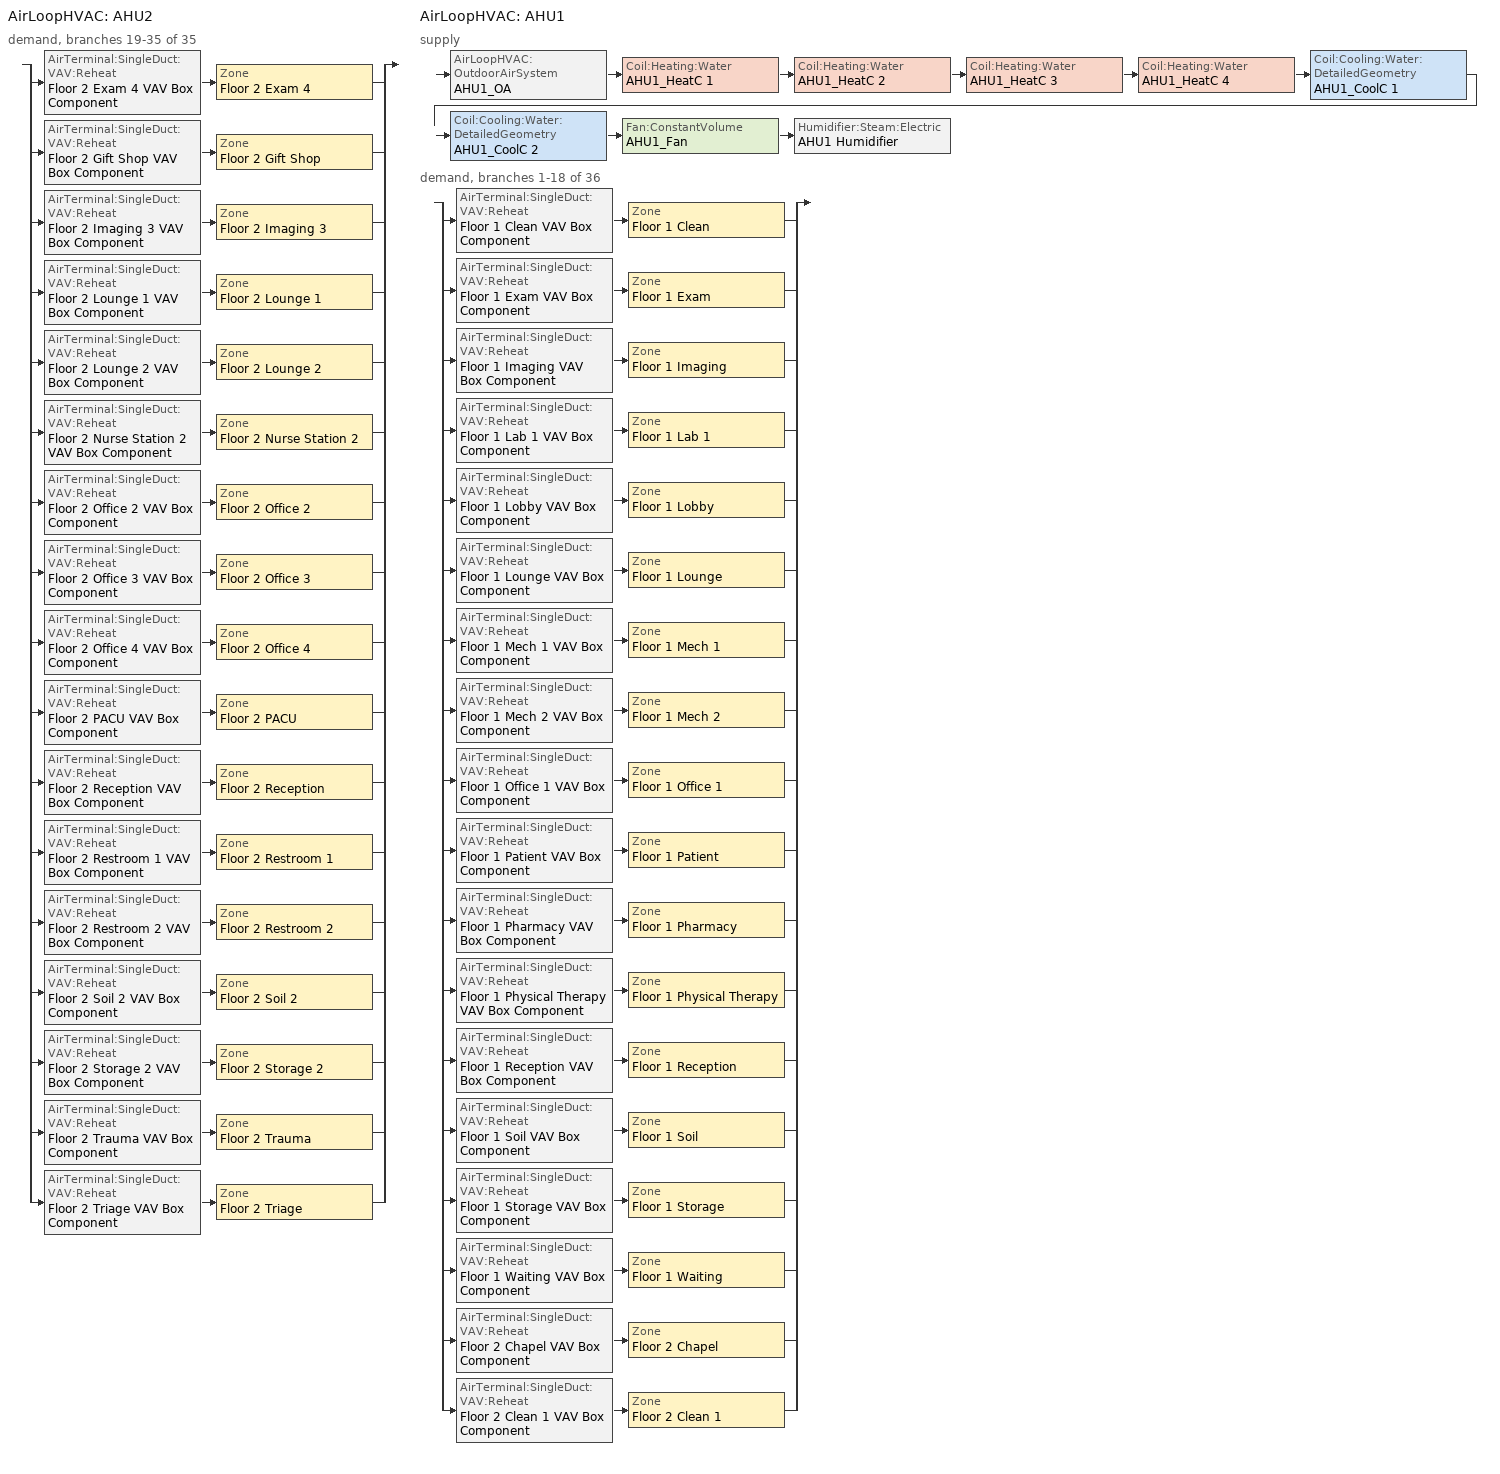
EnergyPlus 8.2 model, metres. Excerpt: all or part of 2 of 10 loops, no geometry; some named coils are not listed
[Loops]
AirLoopHVAC 'AHU2'
 demand, branches 19-35 of 35: split
  | AirTerminal:SingleDuct:VAV:Reheat 'Floor 2 Exam 4 VAV Box Component' > Zone 'Floor 2 Exam 4'
  | AirTerminal:SingleDuct:VAV:Reheat 'Floor 2 Gift Shop VAV Box Component' > Zone 'Floor 2 Gift Shop'
  | AirTerminal:SingleDuct:VAV:Reheat 'Floor 2 Imaging 3 VAV Box Component' > Zone 'Floor 2 Imaging 3'
  | AirTerminal:SingleDuct:VAV:Reheat 'Floor 2 Lounge 1 VAV Box Component' > Zone 'Floor 2 Lounge 1'
  | AirTerminal:SingleDuct:VAV:Reheat 'Floor 2 Lounge 2 VAV Box Component' > Zone 'Floor 2 Lounge 2'
  | AirTerminal:SingleDuct:VAV:Reheat 'Floor 2 Nurse Station 2 VAV Box Component' > Zone 'Floor 2 Nurse Station 2'
  | AirTerminal:SingleDuct:VAV:Reheat 'Floor 2 Office 2 VAV Box Component' > Zone 'Floor 2 Office 2'
  | AirTerminal:SingleDuct:VAV:Reheat 'Floor 2 Office 3 VAV Box Component' > Zone 'Floor 2 Office 3'
  | AirTerminal:SingleDuct:VAV:Reheat 'Floor 2 Office 4 VAV Box Component' > Zone 'Floor 2 Office 4'
  | AirTerminal:SingleDuct:VAV:Reheat 'Floor 2 PACU VAV Box Component' > Zone 'Floor 2 PACU'
  | AirTerminal:SingleDuct:VAV:Reheat 'Floor 2 Reception VAV Box Component' > Zone 'Floor 2 Reception'
  | AirTerminal:SingleDuct:VAV:Reheat 'Floor 2 Restroom 1 VAV Box Component' > Zone 'Floor 2 Restroom 1'
  | AirTerminal:SingleDuct:VAV:Reheat 'Floor 2 Restroom 2 VAV Box Component' > Zone 'Floor 2 Restroom 2'
  | AirTerminal:SingleDuct:VAV:Reheat 'Floor 2 Soil 2 VAV Box Component' > Zone 'Floor 2 Soil 2'
  | AirTerminal:SingleDuct:VAV:Reheat 'Floor 2 Storage 2 VAV Box Component' > Zone 'Floor 2 Storage 2'
  | AirTerminal:SingleDuct:VAV:Reheat 'Floor 2 Trauma VAV Box Component' > Zone 'Floor 2 Trauma'
  | AirTerminal:SingleDuct:VAV:Reheat 'Floor 2 Triage VAV Box Component' > Zone 'Floor 2 Triage'
AirLoopHVAC 'AHU1'
 supply: AirLoopHVAC:OutdoorAirSystem 'AHU1_OA' > Coil:Heating:Water 'AHU1_HeatC 1' > Coil:Heating:Water 'AHU1_HeatC 2' > Coil:Heating:Water 'AHU1_HeatC 3' > Coil:Heating:Water 'AHU1_HeatC 4' > Coil:Cooling:Water:DetailedGeometry 'AHU1_CoolC 1' > Coil:Cooling:Water:DetailedGeometry 'AHU1_CoolC 2' > Fan:ConstantVolume 'AHU1_Fan' > Humidifier:Steam:Electric 'AHU1 Humidifier'
 demand, branches 1-18 of 36: split
  | AirTerminal:SingleDuct:VAV:Reheat 'Floor 1 Clean VAV Box Component' > Zone 'Floor 1 Clean'
  | AirTerminal:SingleDuct:VAV:Reheat 'Floor 1 Exam VAV Box Component' > Zone 'Floor 1 Exam'
  | AirTerminal:SingleDuct:VAV:Reheat 'Floor 1 Imaging VAV Box Component' > Zone 'Floor 1 Imaging'
  | AirTerminal:SingleDuct:VAV:Reheat 'Floor 1 Lab 1 VAV Box Component' > Zone 'Floor 1 Lab 1'
  | AirTerminal:SingleDuct:VAV:Reheat 'Floor 1 Lobby VAV Box Component' > Zone 'Floor 1 Lobby'
  | AirTerminal:SingleDuct:VAV:Reheat 'Floor 1 Lounge VAV Box Component' > Zone 'Floor 1 Lounge'
  | AirTerminal:SingleDuct:VAV:Reheat 'Floor 1 Mech 1 VAV Box Component' > Zone 'Floor 1 Mech 1'
  | AirTerminal:SingleDuct:VAV:Reheat 'Floor 1 Mech 2 VAV Box Component' > Zone 'Floor 1 Mech 2'
  | AirTerminal:SingleDuct:VAV:Reheat 'Floor 1 Office 1 VAV Box Component' > Zone 'Floor 1 Office 1'
  | AirTerminal:SingleDuct:VAV:Reheat 'Floor 1 Patient VAV Box Component' > Zone 'Floor 1 Patient'
  | AirTerminal:SingleDuct:VAV:Reheat 'Floor 1 Pharmacy VAV Box Component' > Zone 'Floor 1 Pharmacy'
  | AirTerminal:SingleDuct:VAV:Reheat 'Floor 1 Physical Therapy VAV Box Component' > Zone 'Floor 1 Physical Therapy'
  | AirTerminal:SingleDuct:VAV:Reheat 'Floor 1 Reception VAV Box Component' > Zone 'Floor 1 Reception'
  | AirTerminal:SingleDuct:VAV:Reheat 'Floor 1 Soil VAV Box Component' > Zone 'Floor 1 Soil'
  | AirTerminal:SingleDuct:VAV:Reheat 'Floor 1 Storage VAV Box Component' > Zone 'Floor 1 Storage'
  | AirTerminal:SingleDuct:VAV:Reheat 'Floor 1 Waiting VAV Box Component' > Zone 'Floor 1 Waiting'
  | AirTerminal:SingleDuct:VAV:Reheat 'Floor 2 Chapel VAV Box Component' > Zone 'Floor 2 Chapel'
  | AirTerminal:SingleDuct:VAV:Reheat 'Floor 2 Clean 1 VAV Box Component' > Zone 'Floor 2 Clean 1'
[ComponentCost:LineItem]
Name | Line Item Type | Item | Cost per Each {$} | Quantity | Cost per Unit of Output Capacity {$/kW}
People:Floor 1 Clean | General | Floor 1 Clean | 1 | 2.3991
LIGHTING EQUIP:Floor 1 Clean | Lights | Floor 1 Clean |  |  | 1
ElectricEquipment:Floor 1 Clean:ElecPlug | General | Floor 1 Clean | 1 | 0.9601
Infiltration:Floor 1 Exam | General | Floor 1 Exam | 1 | 0
People:Floor 1 Exam | General | Floor 1 Exam | 1 | 13.1952
LIGHTING EQUIP:Floor 1 Exam | Lights | Floor 1 Exam |  |  | 1
ElectricEquipment:Floor 1 Exam:ElecPlug | General | Floor 1 Exam | 1 | 2.639
People:Floor 1 Imaging | General | Floor 1 Imaging | 1 | 7.5972
LIGHTING EQUIP:Floor 1 Imaging | Lights | Floor 1 Imaging |  |  | 1
ElectricEquipment:Floor 1 Imaging:ElecPlug | General | Floor 1 Imaging | 1 | 1.5194
ElectricEquipment:Floor 1 Imaging:ElecProcess | General | Floor 1 Imaging | 1 | 12.1598
People:Floor 1 Lab 1 | General | Floor 1 Lab 1 | 1 | 9.9964
LIGHTING EQUIP:Floor 1 Lab 1 | Lights | Floor 1 Lab 1 |  |  | 1
ElectricEquipment:Floor 1 Lab 1:ElecPlug | General | Floor 1 Lab 1 | 1 | 1.9993
ElectricEquipment:Floor 1 Lab 1:ElecProcess | General | Floor 1 Lab 1 | 1 | 5.9997
Infiltration:Floor 1 Lobby | General | Floor 1 Lobby | 1 | 0
People:Floor 1 Lobby | General | Floor 1 Lobby | 1 | 112.494
LIGHTING EQUIP:Floor 1 Lobby | Lights | Floor 1 Lobby |  |  | 1
ElectricEquipment:Floor 1 Lobby:ElecPlug | General | Floor 1 Lobby | 1 | 0.3763
People:Floor 1 Lounge | General | Floor 1 Lounge | 1 | 6.3977
LIGHTING EQUIP:Floor 1 Lounge | Lights | Floor 1 Lounge |  |  | 1
ElectricEquipment:Floor 1 Lounge:ElecPlug | General | Floor 1 Lounge | 1 | 0.1284
Infiltration:Floor 1 Mech 1 | General | Floor 1 Mech 1 | 1 | 0
LIGHTING EQUIP:Floor 1 Mech 1 | Lights | Floor 1 Mech 1 |  |  | 1
ElectricEquipment:Floor 1 Mech 1:ElecPlug | General | Floor 1 Mech 1 | 1 | 0.8127
Infiltration:Floor 1 Mech 2 | General | Floor 1 Mech 2 | 1 | 0
LIGHTING EQUIP:Floor 1 Mech 2 | Lights | Floor 1 Mech 2 |  |  | 1
ElectricEquipment:Floor 1 Mech 2:ElecPlug | General | Floor 1 Mech 2 | 1 | 1.0836
Infiltration:Floor 1 Office 1 | General | Floor 1 Office 1 | 1 | 0
People:Floor 1 Office 1 | General | Floor 1 Office 1 | 1 | 36.8866
LIGHTING EQUIP:Floor 1 Office 1 | Lights | Floor 1 Office 1 |  |  | 1
ElectricEquipment:Floor 1 Office 1:ElecPlug | General | Floor 1 Office 1 | 1 | 3.6887
Infiltration:Floor 1 Patient | General | Floor 1 Patient | 1 | 0
People:Floor 1 Patient | General | Floor 1 Patient | 1 | 8.9967
LIGHTING EQUIP:Floor 1 Patient | Lights | Floor 1 Patient |  |  | 1
ElectricEquipment:Floor 1 Patient:ElecPlug | General | Floor 1 Patient | 1 | 1.7993
People:Floor 1 Pharmacy | General | Floor 1 Pharmacy | 1 | 59.9782
LIGHTING EQUIP:Floor 1 Pharmacy | Lights | Floor 1 Pharmacy |  |  | 1
ElectricEquipment:Floor 1 Pharmacy:ElecPlug | General | Floor 1 Pharmacy | 1 | 5.9978
People:Floor 1 Physical Therapy | General | Floor 1 Physical Therapy | 1 | 49.1821
LIGHTING EQUIP:Floor 1 Physical Therapy | Lights | Floor 1 Physical Therapy |  |  | 1
ElectricEquipment:Floor 1 Physical Therapy:ElecPlug | General | Floor 1 Physical Therapy | 1 | 4.9182
Infiltration:Floor 1 Reception | General | Floor 1 Reception | 1 | 0
People:Floor 1 Reception | General | Floor 1 Reception | 1 | 16.7991
LIGHTING EQUIP:Floor 1 Reception | Lights | Floor 1 Reception |  |  | 1
ElectricEquipment:Floor 1 Reception:ElecPlug | General | Floor 1 Reception | 1 | 0.0562
People:Floor 1 Soil | General | Floor 1 Soil | 1 | 2.3991
LIGHTING EQUIP:Floor 1 Soil | Lights | Floor 1 Soil |  |  | 1
LIGHTING EQUIP:Floor 1 Storage | Lights | Floor 1 Storage |  |  | 1
ElectricEquipment:Floor 1 Storage:ElecPlug | General | Floor 1 Storage | 1 | 5.398
People:Floor 1 Waiting | General | Floor 1 Waiting | 1 | 45.5976
LIGHTING EQUIP:Floor 1 Waiting | Lights | Floor 1 Waiting |  |  | 1
ElectricEquipment:Floor 1 Waiting:ElecPlug | General | Floor 1 Waiting | 1 | 0.1525
Infiltration:Floor 2 Chapel | General | Floor 2 Chapel | 1 | 0
People:Floor 2 Chapel | General | Floor 2 Chapel | 1 | 10.1963
LIGHTING EQUIP:Floor 2 Chapel | Lights | Floor 2 Chapel |  |  | 1
ElectricEquipment:Floor 2 Chapel:ElecPlug | General | Floor 2 Chapel | 1 | 1.0196
People:Floor 2 Clean 1 | General | Floor 2 Clean 1 | 1 | 2.4141
LIGHTING EQUIP:Floor 2 Clean 1 | Lights | Floor 2 Clean 1 |  |  | 1
ElectricEquipment:Floor 2 Clean 1:ElecPlug | General | Floor 2 Clean 1 | 1 | 0.9661
People:Floor 2 Exam 4 | General | Floor 2 Exam 4 | 1 | 19.9927
LIGHTING EQUIP:Floor 2 Exam 4 | Lights | Floor 2 Exam 4 |  |  | 1
ElectricEquipment:Floor 2 Exam 4:ElecPlug | General | Floor 2 Exam 4 | 1 | 3.9985
Infiltration:Floor 2 Gift Shop | General | Floor 2 Gift Shop | 1 | 0
People:Floor 2 Gift Shop | General | Floor 2 Gift Shop | 1 | 8.9967
LIGHTING EQUIP:Floor 2 Gift Shop | Lights | Floor 2 Gift Shop |  |  | 1
ElectricEquipment:Floor 2 Gift Shop:ElecPlug | General | Floor 2 Gift Shop | 1 | 0.8997
Infiltration:Floor 2 Imaging 3 | General | Floor 2 Imaging 3 | 1 | 0
People:Floor 2 Imaging 3 | General | Floor 2 Imaging 3 | 1 | 19.9927
LIGHTING EQUIP:Floor 2 Imaging 3 | Lights | Floor 2 Imaging 3 |  |  | 1
ElectricEquipment:Floor 2 Imaging 3:ElecPlug | General | Floor 2 Imaging 3 | 1 | 3.9985
ElectricEquipment:Floor 2 Imaging 3:ElecProcess | General | Floor 2 Imaging 3 | 1 | 31.9995
People:Floor 2 Lounge 1 | General | Floor 2 Lounge 1 | 1 | 5.9978
LIGHTING EQUIP:Floor 2 Lounge 1 | Lights | Floor 2 Lounge 1 |  |  | 1
ElectricEquipment:Floor 2 Lounge 1:ElecPlug | General | Floor 2 Lounge 1 | 1 | 0.1204
Infiltration:Floor 2 Lounge 2 | General | Floor 2 Lounge 2 | 1 | 0
People:Floor 2 Lounge 2 | General | Floor 2 Lounge 2 | 1 | 4.3734
LIGHTING EQUIP:Floor 2 Lounge 2 | Lights | Floor 2 Lounge 2 |  |  | 1
ElectricEquipment:Floor 2 Lounge 2:ElecPlug | General | Floor 2 Lounge 2 | 1 | 0.0878
Infiltration:Floor 2 Nurse Station 2 | General | Floor 2 Nurse Station 2 | 1 | 0
People:Floor 2 Nurse Station 2 | General | Floor 2 Nurse Station 2 | 1 | 19.9927
LIGHTING EQUIP:Floor 2 Nurse Station 2 | Lights | Floor 2 Nurse Station 2 |  |  | 1
ElectricEquipment:Floor 2 Nurse Station 2:ElecPlug | General | Floor 2 Nurse Station 2 | 1 | 0.9996
ElectricEquipment:Floor 2 Nurse Station 2:ElecProcess | General | Floor 2 Nurse Station 2 | 1 | 1.9993
Infiltration:Floor 2 Office 2 | General | Floor 2 Office 2 | 1 | 0
People:Floor 2 Office 2 | General | Floor 2 Office 2 | 1 | 9.5965
LIGHTING EQUIP:Floor 2 Office 2 | Lights | Floor 2 Office 2 |  |  | 1
ElectricEquipment:Floor 2 Office 2:ElecPlug | General | Floor 2 Office 2 | 1 | 0.9597
People:Floor 2 Office 3 | General | Floor 2 Office 3 | 1 | 14.9946
LIGHTING EQUIP:Floor 2 Office 3 | Lights | Floor 2 Office 3 |  |  | 1
ElectricEquipment:Floor 2 Office 3:ElecPlug | General | Floor 2 Office 3 | 1 | 1.4995
Infiltration:Floor 2 Office 4 | General | Floor 2 Office 4 | 1 | 0
People:Floor 2 Office 4 | General | Floor 2 Office 4 | 1 | 17.4936
LIGHTING EQUIP:Floor 2 Office 4 | Lights | Floor 2 Office 4 |  |  | 1
ElectricEquipment:Floor 2 Office 4:ElecPlug | General | Floor 2 Office 4 | 1 | 1.7494
Infiltration:Floor 2 PACU | General | Floor 2 PACU | 1 | 0
People:Floor 2 PACU | General | Floor 2 PACU | 1 | 20.2426
LIGHTING EQUIP:Floor 2 PACU | Lights | Floor 2 PACU |  |  | 1
ElectricEquipment:Floor 2 PACU:ElecPlug; ElectricEquipment:Floor 2 PACU:ElecProcess | General | Floor 2 PACU | 1 | 4.0485
Infiltration:Floor 2 Reception | General | Floor 2 Reception | 1 | 0
People:Floor 2 Reception | General | Floor 2 Reception | 1 | 52.4972
LIGHTING EQUIP:Floor 2 Reception | Lights | Floor 2 Reception |  |  | 1
ElectricEquipment:Floor 2 Reception:ElecPlug | General | Floor 2 Reception | 1 | 0.1756
Infiltration:Floor 2 Restroom 1 | General | Floor 2 Restroom 1 | 1 | 0
People:Floor 2 Restroom 1 | General | Floor 2 Restroom 1 | 1 | 3.1988
LIGHTING EQUIP:Floor 2 Restroom 1 | Lights | Floor 2 Restroom 1 |  |  | 1
ElectricEquipment:Floor 2 Restroom 1:ElecPlug | General | Floor 2 Restroom 1 | 1 | 0.0642
Infiltration:Floor 2 Restroom 2 | General | Floor 2 Restroom 2 | 1 | 0
People:Floor 2 Restroom 2 | General | Floor 2 Restroom 2 | 1 | 4.4984
LIGHTING EQUIP:Floor 2 Restroom 2 | Lights | Floor 2 Restroom 2 |  |  | 1
ElectricEquipment:Floor 2 Restroom 2:ElecPlug | General | Floor 2 Restroom 2 | 1 | 0.0903
People:Floor 2 Soil 2 | General | Floor 2 Soil 2 | 1 | 1.5994
LIGHTING EQUIP:Floor 2 Soil 2 | Lights | Floor 2 Soil 2 |  |  | 1
LIGHTING EQUIP:Floor 2 Storage 2 | Lights | Floor 2 Storage 2 |  |  | 1
ElectricEquipment:Floor 2 Storage 2:ElecPlug | General | Floor 2 Storage 2 | 1 | 0.6398
People:Floor 2 Trauma | General | Floor 2 Trauma | 1 | 22.3919
LIGHTING EQUIP:Floor 2 Trauma | Lights | Floor 2 Trauma |  |  | 1
ElectricEquipment:Floor 2 Trauma:ElecPlug | General | Floor 2 Trauma | 1 | 4.4784
ElectricEquipment:Floor 2 Trauma:ElecProcess | General | Floor 2 Trauma | 1 | 13.4393
Infiltration:Floor 2 Triage | General | Floor 2 Triage | 1 | 0
People:Floor 2 Triage | General | Floor 2 Triage | 1 | 4.3734
LIGHTING EQUIP:Floor 2 Triage | Lights | Floor 2 Triage |  |  | 1
ElectricEquipment:Floor 2 Triage:ElecPlug | General | Floor 2 Triage | 1 | 0.8747
[Sizing:Zone] Zone Cooling Design Supply Air Temperature Input Method=SupplyAirTemperature; Zone Cooling Design Supply Air Temperature {C}=14; Zone Heating Design Supply Air Temperature Input Method=SupplyAirTemperature; Zone Heating Design Supply Air Temperature {C}=40; Zone Cooling Design Supply Air Humidity Ratio {kgWater/kgDryAir}=0.0085; Zone Heating Design Supply Air Humidity Ratio {kgWater/kgDryAir}=0.008; Cooling Design Air Flow Method=DesignDayWithLimit; Cooling Minimum Air Flow Fraction=0; Heating Design Air Flow Method=DesignDay; Heating Design Air Flow Rate {m3/s}=0
Name | Design Specification Outdoor Air Object | Cooling Minimum Air Flow {m3/s}
Floor 1 Clean | SZ DSOA Floor 1 Clean | 0.151023
Floor 1 Exam | SZ DSOA Floor 1 Exam | 1.24594
Floor 1 Imaging | SZ DSOA Floor 1 Imaging | 0.71736
Floor 1 Lab 1 | SZ DSOA Floor 1 Lab 1 | 0.943895
Floor 1 Lobby | SZ DSOA Floor 1 Lobby | 1.12624
Floor 1 Lounge | SZ DSOA Floor 1 Lounge | 0.1556
Floor 1 Mech 1 | SZ DSOA Floor 1 Mech 1 | 1.3901
Floor 1 Mech 2 | SZ DSOA Floor 1 Mech 2 | 1.85347
Floor 1 Office 1 | SZ DSOA Floor 1 Office 1 | 0.897129
Floor 1 Patient | SZ DSOA Floor 1 Patient | 0.858086
Floor 1 Pharmacy | SZ DSOA Floor 1 Pharmacy | 1.9736
Floor 1 Physical Therapy | SZ DSOA Floor 1 Physical Therapy | 2.32198
Floor 1 Reception | SZ DSOA Floor 1 Reception | 0.168185
Floor 1 Soil | SZ DSOA Floor 1 Soil | 0.377558
Floor 1 Storage | SZ DSOA Floor 1 Storage | 0.926733
Floor 1 Waiting | SZ DSOA Floor 1 Waiting | 0.456502
Floor 2 Chapel | SZ DSOA Floor 2 Chapel | 0.247987
Floor 2 Clean 1 | SZ DSOA Floor 2 Clean 1 | 0.151967
Floor 2 Exam 4 | SZ DSOA Floor 2 Exam 4 | 1.88779
Floor 2 Gift Shop | SZ DSOA Floor 2 Gift Shop | 0.218812
Floor 2 Imaging 3 | SZ DSOA Floor 2 Imaging 3 | 1.88779
Floor 2 Lounge 1 | SZ DSOA Floor 2 Lounge 1 | 0.145875
Floor 2 Lounge 2 | SZ DSOA Floor 2 Lounge 2 | 0.106367
Floor 2 Nurse Station 2 | SZ DSOA Floor 2 Nurse Station 2 | 0.486249
Floor 2 Office 2 | SZ DSOA Floor 2 Office 2 | 0.233399
Floor 2 Office 3 | SZ DSOA Floor 2 Office 3 | 0.364687
Floor 2 Office 4 | SZ DSOA Floor 2 Office 4 | 0.425468
Floor 2 PACU | SZ DSOA Floor 2 PACU | 1.93069
Floor 2 Reception | SZ DSOA Floor 2 Reception | 0.525578
Floor 2 Restroom 1 | SZ DSOA Floor 2 Restroom 1 | 0.503411
Floor 2 Restroom 2 | SZ DSOA Floor 2 Restroom 2 | 0.707921
Floor 2 Soil 2 | SZ DSOA Floor 2 Soil 2 | 0.251705
Floor 2 Storage 2 | SZ DSOA Floor 2 Storage 2 | 0.109835
Floor 2 Trauma | SZ DSOA Floor 2 Trauma | 5.28581
Floor 2 Triage | SZ DSOA Floor 2 Triage | 0.825908
[DesignSpecification:OutdoorAir] Outdoor Air Method=Flow/Zone; Outdoor Air Flow per Person {m3/s-person}=0; Outdoor Air Flow per Zone Floor Area {m3/s-m2}=0
Name | Outdoor Air Flow per Zone {m3/s} | Outdoor Air Flow Air Changes per Hour {1/hr}
SZ DSOA Floor 1 Clean | 0.0192629
Floor 1 Clean VAV Box OA Design Spec | 0.0193 | 0
SZ DSOA Floor 1 Exam | 0.105946
Floor 1 Exam VAV Box OA Design Spec | 0.1059 | 0
SZ DSOA Floor 1 Imaging | 0.0609993
Floor 1 Imaging VAV Box OA Design Spec | 0.061 | 0
SZ DSOA Floor 1 Lab 1 | 0.0802623
Floor 1 Lab 1 VAV Box OA Design Spec | 0.0803 | 0
SZ DSOA Floor 1 Lobby | 0.371744
Floor 1 Lobby VAV Box OA Design Spec | 0.3717 | 0
SZ DSOA Floor 1 Lounge | 0.0513679
Floor 1 Lounge VAV Box OA Design Spec | 0.0514 | 0
SZ DSOA Floor 1 Mech 1 | 0.459034
Floor 1 Mech 1 VAV Box OA Design Spec | 0.459 | 0
SZ DSOA Floor 1 Mech 2 | 0.612045
Floor 1 Mech 2 VAV Box OA Design Spec | 0.612 | 0
SZ DSOA Floor 1 Office 1 | 0.296168
Floor 1 Office 1 VAV Box OA Design Spec | 0.2962 | 0
SZ DSOA Floor 1 Patient | 0.283168
Floor 1 Patient VAV Box OA Design Spec | 0.2832 | 0
SZ DSOA Floor 1 Pharmacy | 0.651029
Floor 1 Pharmacy VAV Box OA Design Spec | 0.651 | 0
SZ DSOA Floor 1 Physical Therapy | 0.60364
Floor 1 Physical Therapy VAV Box OA Design Spec | 0.6036 | 0
SZ DSOA Floor 1 Reception | 0.0555137
Floor 1 Reception VAV Box OA Design Spec | 0.0555 | 0
SZ DSOA Floor 1 Soil | 0.377558
Floor 1 Soil VAV Box OA Design Spec | 0.3776 | 0
SZ DSOA Floor 1 Storage | 0.306023
Floor 1 Storage VAV Box OA Design Spec | 0.306 | 0
SZ DSOA Floor 1 Waiting | 0.15068
Floor 1 Waiting VAV Box OA Design Spec | 0.1507 | 0
SZ DSOA Floor 2 Chapel | 0.0818675
Floor 2 Chapel VAV Box OA Design Spec | 0.0819 | 0
SZ DSOA Floor 2 Clean 1 | 0.0193833
Floor 2 Clean 1 VAV Box OA Design Spec | 0.0194 | 0
SZ DSOA Floor 2 Exam 4; SZ DSOA Floor 2 Imaging 3; SZ DSOA Floor 2 Nurse Station 2 | 0.160525
Floor 2 Exam 4 VAV Box OA Design Spec; Floor 2 Imaging 3 VAV Box OA Design Spec; Floor 2 Nurse Station 2 VAV Box OA Design Spec | 0.1605 | 0
SZ DSOA Floor 2 Gift Shop | 0.0722361
Floor 2 Gift Shop VAV Box OA Design Spec | 0.0722 | 0
SZ DSOA Floor 2 Lounge 1 | 0.0481574
Floor 2 Lounge 1 VAV Box OA Design Spec | 0.0482 | 0
SZ DSOA Floor 2 Lounge 2 | 0.0351147
Floor 2 Lounge 2 VAV Box OA Design Spec | 0.0351 | 0
SZ DSOA Floor 2 Office 2 | 0.0770518
Floor 2 Office 2 VAV Box OA Design Spec | 0.0771 | 0
SZ DSOA Floor 2 Office 3 | 0.120393
Floor 2 Office 3 VAV Box OA Design Spec | 0.1204 | 0
SZ DSOA Floor 2 Office 4 | 0.140459
Floor 2 Office 4 VAV Box OA Design Spec | 0.1405 | 0
SZ DSOA Floor 2 PACU | 0.637129
Floor 2 PACU VAV Box OA Design Spec | 0.6371 | 0
SZ DSOA Floor 2 Reception | 0.17348
Floor 2 Reception VAV Box OA Design Spec | 0.1735 | 0
SZ DSOA Floor 2 Restroom 1 | 0.503411
Floor 2 Restroom 1 VAV Box OA Design Spec | 0.5034 | 0
SZ DSOA Floor 2 Restroom 2 | 0.707921
Floor 2 Restroom 2 VAV Box OA Design Spec | 0.7079 | 0
SZ DSOA Floor 2 Soil 2 | 0.251705
Floor 2 Soil 2 VAV Box OA Design Spec | 0.2517 | 0
SZ DSOA Floor 2 Storage 2 | 0.0362693
Floor 2 Storage 2 VAV Box OA Design Spec | 0.0363 | 0
SZ DSOA Floor 2 Trauma | 1.05716
Floor 2 Trauma VAV Box OA Design Spec | 1.0572 | 0
SZ DSOA Floor 2 Triage | 0.825908
Floor 2 Triage VAV Box OA Design Spec | 0.8259 | 0
[ZoneControl:Thermostat] Control Type Schedule=Dual Zone Control Type Sched
Name | Zone or ZoneList | Control 1
Floor 1 Clean Thermostat | Floor 1 Clean | Floor 1 Clean DualSPSched
Floor 1 Exam Thermostat | Floor 1 Exam | Floor 1 Exam DualSPSched
Floor 1 Imaging Thermostat | Floor 1 Imaging | Floor 1 Imaging DualSPSched
Floor 1 Lab 1 Thermostat | Floor 1 Lab 1 | Floor 1 Lab 1 DualSPSched
Floor 1 Lobby Thermostat | Floor 1 Lobby | Floor 1 Lobby DualSPSched
Floor 1 Lounge Thermostat | Floor 1 Lounge | Floor 1 Lounge DualSPSched
Floor 1 Mech 1 Thermostat | Floor 1 Mech 1 | Floor 1 Mech 1 DualSPSched
Floor 1 Mech 2 Thermostat | Floor 1 Mech 2 | Floor 1 Mech 2 DualSPSched
Floor 1 Office 1 Thermostat | Floor 1 Office 1 | Floor 1 Office 1 DualSPSched
Floor 1 Patient Thermostat | Floor 1 Patient | Floor 1 Patient DualSPSched
Floor 1 Pharmacy Thermostat | Floor 1 Pharmacy | Floor 1 Pharmacy DualSPSched
Floor 1 Physical Therapy Thermostat | Floor 1 Physical Therapy | Floor 1 Physical Therapy DualSPSched
Floor 1 Reception Thermostat | Floor 1 Reception | Floor 1 Reception DualSPSched
Floor 1 Soil Thermostat | Floor 1 Soil | Floor 1 Soil DualSPSched
Floor 1 Storage Thermostat | Floor 1 Storage | Floor 1 Storage DualSPSched
Floor 1 Waiting Thermostat | Floor 1 Waiting | Floor 1 Waiting DualSPSched
Floor 2 Chapel Thermostat | Floor 2 Chapel | Floor 2 Chapel DualSPSched
Floor 2 Clean 1 Thermostat | Floor 2 Clean 1 | Floor 2 Clean 1 DualSPSched
Floor 2 Exam 4 Thermostat | Floor 2 Exam 4 | Floor 2 Exam 4 DualSPSched
Floor 2 Gift Shop Thermostat | Floor 2 Gift Shop | Floor 2 Gift Shop DualSPSched
Floor 2 Imaging 3 Thermostat | Floor 2 Imaging 3 | Floor 2 Imaging 3 DualSPSched
Floor 2 Lounge 1 Thermostat | Floor 2 Lounge 1 | Floor 2 Lounge 1 DualSPSched
Floor 2 Lounge 2 Thermostat | Floor 2 Lounge 2 | Floor 2 Lounge 2 DualSPSched
Floor 2 Nurse Station 2 Thermostat | Floor 2 Nurse Station 2 | Floor 2 Nurse Station 2 DualSPSched
Floor 2 Office 2 Thermostat | Floor 2 Office 2 | Floor 2 Office 2 DualSPSched
Floor 2 Office 3 Thermostat | Floor 2 Office 3 | Floor 2 Office 3 DualSPSched
Floor 2 Office 4 Thermostat | Floor 2 Office 4 | Floor 2 Office 4 DualSPSched
Floor 2 PACU Thermostat | Floor 2 PACU | Floor 2 PACU DualSPSched
Floor 2 Reception Thermostat | Floor 2 Reception | Floor 2 Reception DualSPSched
Floor 2 Restroom 1 Thermostat | Floor 2 Restroom 1 | Floor 2 Restroom 1 DualSPSched
Floor 2 Restroom 2 Thermostat | Floor 2 Restroom 2 | Floor 2 Restroom 2 DualSPSched
Floor 2 Soil 2 Thermostat | Floor 2 Soil 2 | Floor 2 Soil 2 DualSPSched
Floor 2 Storage 2 Thermostat | Floor 2 Storage 2 | Floor 2 Storage 2 DualSPSched
Floor 2 Trauma Thermostat | Floor 2 Trauma | Floor 2 Trauma DualSPSched
Floor 2 Triage Thermostat | Floor 2 Triage | Floor 2 Triage DualSPSched
[ThermostatSetpoint:DualSetpoint]
Name | Heating Setpoint Temperature Schedule | Cooling Setpoint Temperature Schedule
Floor 1 Clean DualSPSched; Floor 1 Imaging DualSPSched; Floor 1 Lab 1 DualSPSched; Floor 1 Lobby DualSPSched; Floor 1 Lounge DualSPSched; Floor 1 Patient DualSPSched; Floor 1 Pharmacy DualSPSched; Floor 1 Reception DualSPSched; Floor 1 Soil DualSPSched; Floor 1 Waiting DualSPSched; Floor 2 Clean 1 DualSPSched; Floor 2 Imaging 3 DualSPSched; Floor 2 Lounge 1 DualSPSched; Floor 2 Lounge 2 DualSPSched; Floor 2 Nurse Station 2 DualSPSched; Floor 2 PACU DualSPSched; Floor 2 Reception DualSPSched; Floor 2 Restroom 1 DualSPSched; Floor 2 Restroom 2 DualSPSched; Floor 2 Soil 2 DualSPSched; Floor 2 Trauma DualSPSched; Floor 2 Triage DualSPSched | HEATING_TSTAT_24_7 | COOLING_TSTAT_24_7
Floor 1 Exam DualSPSched; Floor 1 Mech 1 DualSPSched; Floor 1 Mech 2 DualSPSched; Floor 1 Office 1 DualSPSched; Floor 1 Physical Therapy DualSPSched; Floor 1 Storage DualSPSched; Floor 2 Chapel DualSPSched; Floor 2 Exam 4 DualSPSched; Floor 2 Gift Shop DualSPSched; Floor 2 Office 2 DualSPSched; Floor 2 Office 3 DualSPSched; Floor 2 Office 4 DualSPSched; Floor 2 Storage 2 DualSPSched | HEATING_TSTAT_OFFICE | COOLING_TSTAT_OFFICE
[Zone equipment]
Floor 1 Clean: Floor 1 Clean VAV Box Component
Floor 1 Exam: Floor 1 Exam VAV Box Component
Floor 1 Imaging: Floor 1 Imaging VAV Box Component
Floor 1 Lab 1: Floor 1 Lab 1 VAV Box Component
Floor 1 Lobby: Floor 1 Lobby VAV Box Component
Floor 1 Lounge: Floor 1 Lounge VAV Box Component
Floor 1 Mech 1: Floor 1 Mech 1 VAV Box Component
Floor 1 Mech 2: Floor 1 Mech 2 VAV Box Component
Floor 1 Office 1: Floor 1 Office 1 VAV Box Component
Floor 1 Patient: Floor 1 Patient VAV Box Component
Floor 1 Pharmacy: Floor 1 Pharmacy VAV Box Component
Floor 1 Physical Therapy: Floor 1 Physical Therapy VAV Box Component
Floor 1 Reception: Floor 1 Reception VAV Box Component
Floor 1 Soil: Floor 1 Soil VAV Box Component, Floor 1 Soil Exhaust Fan 1
Floor 1 Storage: Floor 1 Storage VAV Box Component
Floor 1 Waiting: Floor 1 Waiting VAV Box Component
Floor 2 Chapel: Floor 2 Chapel VAV Box Component
Floor 2 Clean 1: Floor 2 Clean 1 VAV Box Component
Floor 2 Exam 4: Floor 2 Exam 4 VAV Box Component
Floor 2 Gift Shop: Floor 2 Gift Shop VAV Box Component
Floor 2 Imaging 3: Floor 2 Imaging 3 VAV Box Component
Floor 2 Lounge 1: Floor 2 Lounge 1 VAV Box Component
Floor 2 Lounge 2: Floor 2 Lounge 2 VAV Box Component
Floor 2 Nurse Station 2: Floor 2 Nurse Station 2 VAV Box Component
Floor 2 Office 2: Floor 2 Office 2 VAV Box Component
Floor 2 Office 3: Floor 2 Office 3 VAV Box Component
Floor 2 Office 4: Floor 2 Office 4 VAV Box Component
Floor 2 PACU: Floor 2 PACU VAV Box Component
Floor 2 Reception: Floor 2 Reception VAV Box Component
Floor 2 Restroom 1: Floor 2 Restroom 1 VAV Box Component, Floor 2 Restroom 1 Exhaust Fan 1
Floor 2 Restroom 2: Floor 2 Restroom 2 VAV Box Component, Floor 2 Restroom 2 Exhaust Fan 1
Floor 2 Soil 2: Floor 2 Soil 2 VAV Box Component, Floor 2 Soil 2 Exhaust Fan 1
Floor 2 Storage 2: Floor 2 Storage 2 VAV Box Component
Floor 2 Trauma: Floor 2 Trauma VAV Box Component
Floor 2 Triage: Floor 2 Triage VAV Box Component, Floor 2 Triage Exhaust Fan 1
[AirTerminal:SingleDuct:VAV:Reheat] Availability Schedule=ALWAYS_ON; Maximum Air Flow Rate {m3/s}=AUTOSIZE; Zone Minimum Air Flow Input Method=Constant; Constant Minimum Air Flow Fraction=1; Maximum Hot Water or Steam Flow Rate {m3/s}=AUTOSIZE; Minimum Hot Water or Steam Flow Rate {m3/s}=0; Convergence Tolerance=0.001; Damper Heating Action=Reverse; Maximum Flow per Zone Floor Area During Reheat {m3/s-m2}=AUTOCALCULATE; Maximum Flow Fraction During Reheat=AUTOCALCULATE
Name | Reheat Coil | Design Specification Outdoor Air Object
Floor 1 Clean VAV Box Component | Floor 1 Clean VAV Box Reheat Coil | Floor 1 Clean VAV Box OA Design Spec
Floor 1 Exam VAV Box Component | Floor 1 Exam VAV Box Reheat Coil | Floor 1 Exam VAV Box OA Design Spec
Floor 1 Imaging VAV Box Component | Floor 1 Imaging VAV Box Reheat Coil | Floor 1 Imaging VAV Box OA Design Spec
Floor 1 Lab 1 VAV Box Component | Floor 1 Lab 1 VAV Box Reheat Coil | Floor 1 Lab 1 VAV Box OA Design Spec
Floor 1 Lobby VAV Box Component | Floor 1 Lobby VAV Box Reheat Coil | Floor 1 Lobby VAV Box OA Design Spec
Floor 1 Lounge VAV Box Component | Floor 1 Lounge VAV Box Reheat Coil | Floor 1 Lounge VAV Box OA Design Spec
Floor 1 Mech 1 VAV Box Component | Floor 1 Mech 1 VAV Box Reheat Coil | Floor 1 Mech 1 VAV Box OA Design Spec
Floor 1 Mech 2 VAV Box Component | Floor 1 Mech 2 VAV Box Reheat Coil | Floor 1 Mech 2 VAV Box OA Design Spec
Floor 1 Office 1 VAV Box Component | Floor 1 Office 1 VAV Box Reheat Coil | Floor 1 Office 1 VAV Box OA Design Spec
Floor 1 Patient VAV Box Component | Floor 1 Patient VAV Box Reheat Coil | Floor 1 Patient VAV Box OA Design Spec
Floor 1 Pharmacy VAV Box Component | Floor 1 Pharmacy VAV Box Reheat Coil | Floor 1 Pharmacy VAV Box OA Design Spec
Floor 1 Physical Therapy VAV Box Component | Floor 1 Physical Therapy VAV Box Reheat Coil | Floor 1 Physical Therapy VAV Box OA Design Spec
Floor 1 Reception VAV Box Component | Floor 1 Reception VAV Box Reheat Coil | Floor 1 Reception VAV Box OA Design Spec
Floor 1 Soil VAV Box Component | Floor 1 Soil VAV Box Reheat Coil | Floor 1 Soil VAV Box OA Design Spec
Floor 1 Storage VAV Box Component | Floor 1 Storage VAV Box Reheat Coil | Floor 1 Storage VAV Box OA Design Spec
Floor 1 Waiting VAV Box Component | Floor 1 Waiting VAV Box Reheat Coil | Floor 1 Waiting VAV Box OA Design Spec
Floor 2 Chapel VAV Box Component | Floor 2 Chapel VAV Box Reheat Coil | Floor 2 Chapel VAV Box OA Design Spec
Floor 2 Clean 1 VAV Box Component | Floor 2 Clean 1 VAV Box Reheat Coil | Floor 2 Clean 1 VAV Box OA Design Spec
Floor 2 Exam 4 VAV Box Component | Floor 2 Exam 4 VAV Box Reheat Coil | Floor 2 Exam 4 VAV Box OA Design Spec
Floor 2 Gift Shop VAV Box Component | Floor 2 Gift Shop VAV Box Reheat Coil | Floor 2 Gift Shop VAV Box OA Design Spec
Floor 2 Imaging 3 VAV Box Component | Floor 2 Imaging 3 VAV Box Reheat Coil | Floor 2 Imaging 3 VAV Box OA Design Spec
Floor 2 Lounge 1 VAV Box Component | Floor 2 Lounge 1 VAV Box Reheat Coil | Floor 2 Lounge 1 VAV Box OA Design Spec
Floor 2 Lounge 2 VAV Box Component | Floor 2 Lounge 2 VAV Box Reheat Coil | Floor 2 Lounge 2 VAV Box OA Design Spec
Floor 2 Nurse Station 2 VAV Box Component | Floor 2 Nurse Station 2 VAV Box Reheat Coil | Floor 2 Nurse Station 2 VAV Box OA Design Spec
Floor 2 Office 2 VAV Box Component | Floor 2 Office 2 VAV Box Reheat Coil | Floor 2 Office 2 VAV Box OA Design Spec
Floor 2 Office 3 VAV Box Component | Floor 2 Office 3 VAV Box Reheat Coil | Floor 2 Office 3 VAV Box OA Design Spec
Floor 2 Office 4 VAV Box Component | Floor 2 Office 4 VAV Box Reheat Coil | Floor 2 Office 4 VAV Box OA Design Spec
Floor 2 PACU VAV Box Component | Floor 2 PACU VAV Box Reheat Coil | Floor 2 PACU VAV Box OA Design Spec
Floor 2 Reception VAV Box Component | Floor 2 Reception VAV Box Reheat Coil | Floor 2 Reception VAV Box OA Design Spec
Floor 2 Restroom 1 VAV Box Component | Floor 2 Restroom 1 VAV Box Reheat Coil | Floor 2 Restroom 1 VAV Box OA Design Spec
Floor 2 Restroom 2 VAV Box Component | Floor 2 Restroom 2 VAV Box Reheat Coil | Floor 2 Restroom 2 VAV Box OA Design Spec
Floor 2 Soil 2 VAV Box Component | Floor 2 Soil 2 VAV Box Reheat Coil | Floor 2 Soil 2 VAV Box OA Design Spec
Floor 2 Storage 2 VAV Box Component | Floor 2 Storage 2 VAV Box Reheat Coil | Floor 2 Storage 2 VAV Box OA Design Spec
Floor 2 Trauma VAV Box Component | Floor 2 Trauma VAV Box Reheat Coil | Floor 2 Trauma VAV Box OA Design Spec
Floor 2 Triage VAV Box Component | Floor 2 Triage VAV Box Reheat Coil | Floor 2 Triage VAV Box OA Design Spec
[Coil:Heating:Water] Availability Schedule=ALWAYS_ON; U-Factor Times Area Value {W/K}=AUTOSIZE; Maximum Water Flow Rate {m3/s}=AUTOSIZE; Performance Input Method=UFactorTimesAreaAndDesignWaterFlowRate; Rated Capacity {W}=AUTOSIZE; Rated Inlet Water Temperature {C}=82.2; Rated Inlet Air Temperature {C}=16.6; Rated Outlet Water Temperature {C}=71.1; Rated Outlet Air Temperature {C}=32.2
AHU1_HeatC 1; AHU1_HeatC 2; AHU1_HeatC 3; AHU1_HeatC 4
[Fan:ZoneExhaust] Availability Schedule=Hours_of_operation; Fan Total Efficiency=0.5; Pressure Rise {Pa}=187
Name | Maximum Flow Rate {m3/s}
Floor 1 Soil Exhaust Fan 1 | 0.3776
Floor 2 Restroom 1 Exhaust Fan 1 | 0.5034
Floor 2 Restroom 2 Exhaust Fan 1 | 0.7079
Floor 2 Soil 2 Exhaust Fan 1 | 0.2517
Floor 2 Triage Exhaust Fan 1 | 0.8259
[AirLoopHVAC]
AHU1: Design Supply Air Flow Rate {m3/s}=AUTOSIZE
[Controller:WaterCoil] Actuator Variable=Flow; Maximum Actuated Flow {m3/s}=AUTOSIZE; Minimum Actuated Flow {m3/s}=0
Name | Control Variable | Action | Controller Convergence Tolerance {deltaC}
AHU1_HeatC 1_Controller; AHU1_HeatC 2_Controller; AHU1_HeatC 3_Controller; AHU1_HeatC 4_Controller | Temperature | Normal | 0.0001
AHU1_CoolC 1_Controller; AHU1_CoolC 2_Controller | TemperatureAndHumidityRatio | Reverse
[SetpointManager:MixedAir] Control Variable=Temperature
Name | Setpoint Node or NodeList
AHU1_HeatC 1 SAT Manager | AHU1_HeatC 1-AHU1_HeatC 2Node
AHU1_HeatC 2 SAT Manager | AHU1_HeatC 2-AHU1_HeatC 3Node
AHU1_HeatC 3 SAT Manager | AHU1_HeatC 3-AHU1_HeatC 4Node
AHU1_HeatC 4 SAT Manager | AHU1_HeatC 4-AHU1_CoolC 1Node
AHU1_CoolC 1 SAT Manager | AHU1_CoolC 1-AHU1_CoolC 2Node
AHU1_OAMixed Air Temp Manager | AHU1_OA-AHU1_HeatC 1Node
[SetpointManager:SingleZone:Humidity:Maximum]
Name | Setpoint Node or NodeList
AHU1_CoolC 1 HUMRAT setpoint | AHU1_CoolC 1-AHU1_CoolC 2Node
AHU1_CoolC 2 HUMRAT setpoint | AHU1_CoolC 2-AHU1_FanNode
[SetpointManager:SingleZone:Humidity:Minimum]
AHU1 Humidifier HUMRAT setpoint: Setpoint Node or NodeList=AHU1 Supply Equipment Outlet Node
[Sizing:System]
AHU1: Type of Load to Size On=Sensible; Design Outdoor Air Flow Rate {m3/s}=AUTOSIZE; Minimum System Air Flow Ratio=1; Preheat Design Temperature {C}=7; Preheat Design Humidity Ratio {kgWater/kgDryAir}=0.008; Precool Design Temperature {C}=11.1; Precool Design Humidity Ratio {kgWater/kgDryAir}=0.008; Central Cooling Design Supply Air Temperature {C}=11.1; Central Heating Design Supply Air Temperature {C}=11.1; Sizing Option=NonCoincident; 100% Outdoor Air in Cooling=No; 100% Outdoor Air in Heating=No; Central Cooling Design Supply Air Humidity Ratio {kgWater/kgDryAir}=0.0085; Central Heating Design Supply Air Humidity Ratio {kgWater/kgDryAir}=0.008; Cooling Design Air Flow Method=DesignDay; Cooling Design Air Flow Rate {m3/s}=0; Heating Design Air Flow Method=DesignDay; Heating Design Air Flow Rate {m3/s}=0; System Outdoor Air Method=ZoneSum
[Controller:OutdoorAir]
AHU1_OA_Controller: Minimum Outdoor Air Flow Rate {m3/s}=AUTOSIZE; Maximum Outdoor Air Flow Rate {m3/s}=AUTOSIZE; Economizer Control Type=DifferentialEnthalpy; Economizer Control Action Type=ModulateFlow; Economizer Maximum Limit Dry-Bulb Temperature {C}=28; Economizer Maximum Limit Enthalpy {J/kg}=64000; Economizer Minimum Limit Dry-Bulb Temperature {C}=-100; Lockout Type=NoLockout; Minimum Limit Type=FixedMinimum; Minimum Outdoor Air Schedule=MinOA_MotorizedDamper_Sched; Minimum Fraction of Outdoor Air Schedule=AHU1_OAMinOAFracSchedule; Time of Day Economizer Control Schedule=No; Control High Indoor Humidity Based on Outdoor Humidity Ratio=BypassWhenOAFlowGreaterThanMinimum
[Coil:Cooling:Water:DetailedGeometry] Availability Schedule=ALWAYS_ON; Maximum Water Flow Rate {m3/s}=AUTOSIZE; Tube Outside Surface Area {m2}=AUTOSIZE; Total Tube Inside Area {m2}=AUTOSIZE; Fin Surface Area {m2}=AUTOSIZE; Minimum Airflow Area {m2}=AUTOSIZE; Coil Depth {m}=AUTOSIZE; Fin Diameter {m}=AUTOSIZE; Fin Thickness {m}=0.0015; Tube Inside Diameter {m}=0.01445; Tube Outside Diameter {m}=0.0159; Tube Thermal Conductivity {W/m-K}=386; Fin Thermal Conductivity {W/m-K}=204; Fin Spacing {m}=0.0018; Tube Depth Spacing {m}=0.026; Number of Tube Rows=6; Number of Tubes per Row=AUTOSIZE
AHU1_CoolC 1; AHU1_CoolC 2
[Fan:ConstantVolume]
AHU1_Fan: Availability Schedule=HVACOperationSchd; Fan Total Efficiency=0.748; Pressure Rise {Pa}=2421; Maximum Flow Rate {m3/s}=AUTOSIZE; Motor Efficiency=0.954; Motor In Airstream Fraction=1
[Humidifier:Steam:Electric]
AHU1 Humidifier: Availability Schedule=ALWAYS_ON; Rated Capacity {m3/s}=0.0001813; Rated Power {W}=536374; Rated Fan Power {W}=0; Standby Power {W}=0
[Schedule:Compact]
Hours_of_Operation; ALWAYS_ON; HVACOperationSchd; MinOA_MotorizedDamper_Sched: Through: 12/31, For: AllDays, Until: 24:00, 1
Dual Zone Control Type Sched: Through: 12/31, For: AllDays, Until: 24:00, 4
HEATING_TSTAT_OFFICE: Through: 12/31, For: Saturday, Until: 06:00, 18.3, Until: 17:00, 21.1, Until: 24:00, 18.3, For: Sunday, Until: 24:00, 18.3, For: AllOtherDays, Until: 05:00, 18.3, Until: 20:00, 21.1, Until: 24:00, 18.3
COOLING_TSTAT_OFFICE: Through: 12/31, For: Saturday, Until: 06:00, 25, Until: 17:00, 22.2, Until: 24:00, 25, For: Sunday, Until: 24:00, 25, For: AllOtherDays, Until: 05:00, 25, Until: 20:00, 22.2, Until: 24:00, 25
AHU1_OAMinOAFracSchedule: Through: 12/31, For: AllDays, Until: 24:00, 0.33
[SCHEDULE:COMPACT]
HEATING_TSTAT_24_7: Through: 12/31, For: AllDays, Until: 24:00, 21.1
COOLING_TSTAT_24_7: Through: 12/31, For: AllDays, Until: 24:00, 22.2
